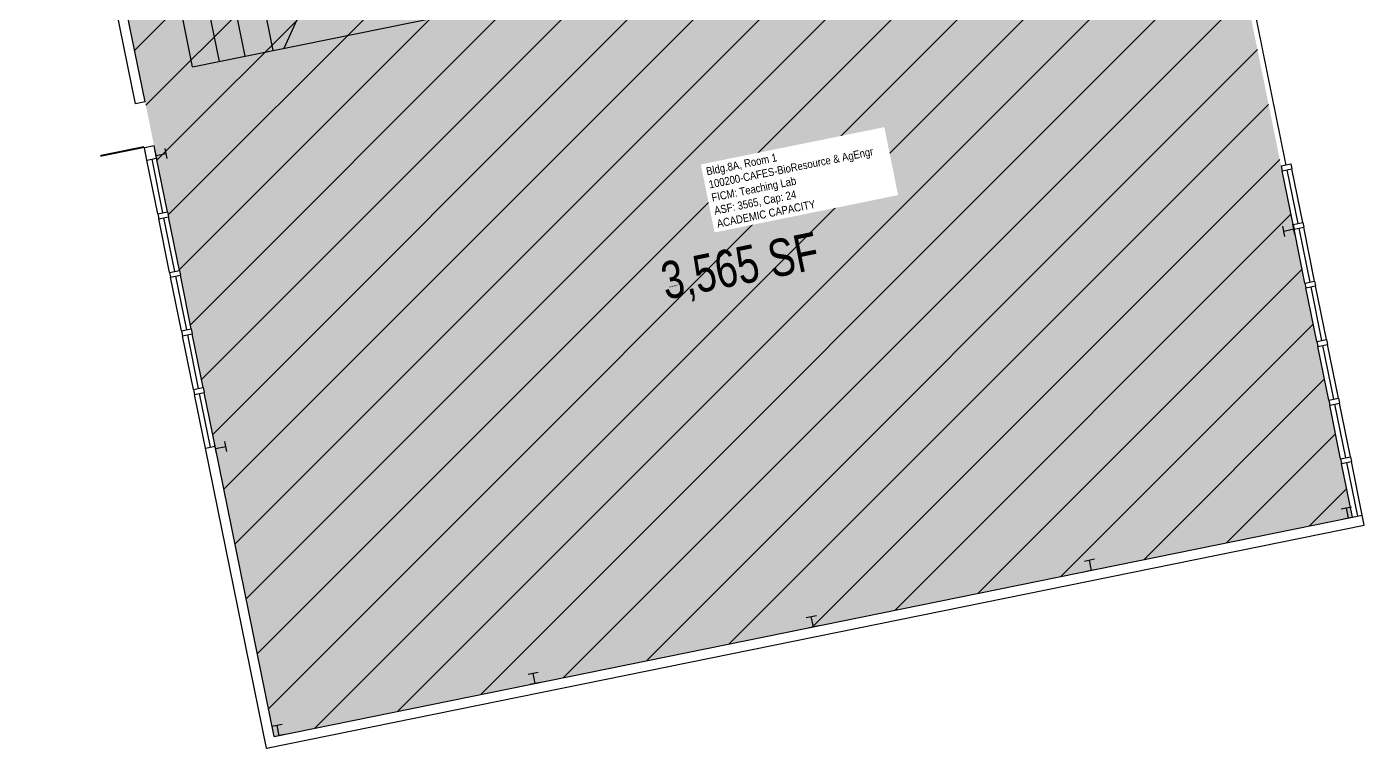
# Model space of a CAD drawing. Header units: inches. Extents: x 69207497 to 69209546, y 27684796 to 27689923.
# Drawn here: x 69208472 to 69209546, y 27684796 to 27685376 of the extents above; entities that cross this region are included whole.
import ezdxf
from ezdxf.enums import TextEntityAlignment as Align

# ---------------------------------------------------------------- set-up
doc = ezdxf.new("R2010")
doc.units = ezdxf.units.IN
doc.header["$MEASUREMENT"] = 0
doc.layers.get('0').update_dxf_attribs({"linetype": 'CONTINUOUS'})
for name, color, linetype in [('A-COLS', 5, 'CONTINUOUS'), ('A-DOOR', 2, 'CONTINUOUS'), ('A-FLOR', 3, 'CONTINUOUS'), ('A-GLAZ', 1, 'CONTINUOUS'), ('A-IDEN-RNUM', 7, 'CONTINUOUS'), ('A-IDEN-SNUM', 4, 'CONTINUOUS'), ('A-IDEN-VNUM', 4, 'CONTINUOUS'), ('A-WALL', 5, 'CONTINUOUS'), ('AREA-TEXT', 3, 'CONTINUOUS'), ('Rooms-Capacity', 4, 'CONTINUOUS'), ('Rooms-Category-Color', 7, 'CONTINUOUS'), ('Rooms-College-Color', 7, 'CONTINUOUS'), ('Rooms-Department-Color', 7, 'CONTINUOUS'), ('Rooms-Division-Color', 7, 'CONTINUOUS'), ('Rooms-Information', 7, 'CONTINUOUS')]:
    doc.layers.add(name, color=color, linetype=linetype)
doc.styles.add('CP_AREA', font='arial.ttf', dxfattribs={"height": 15})
doc.styles.add('CP_ROOMSNUMBER', font='arial.ttf', dxfattribs={"height": 1})
doc.styles.add('CP_ROOMVNUMBER', font='arial.ttf', dxfattribs={"width": 0.85, "height": 0.075})

# ---------------------------------------------------------------- blocks, each defined once
blk = doc.blocks.new('36DOOR')
blk.add_lwpolyline([(-0.75, 0, 1.5, 1.5, 0), (-0.75, 36, 0, 0, 0), (-1.5, 36, 0, 0, 0.4142136), (-36, -1.5, 0, 0, 0.4142136)], format="xyseb")
blk = doc.blocks.new('COL1')
for p, q in [((-0.5, 0.5), (0.5, 0.5)), ((0, 0.5), (0, -0.5)), ((-0.5, -0.5), (0.5, -0.5))]:
    blk.add_line(p, q)

msp = doc.modelspace()

# ---------------------------------------------------------------- hatches: boundary and pattern name
at = {"layer": 'Rooms-Capacity'}
h = msp.add_hatch(dxfattribs=at)
h.set_pattern_fill('ANSI31', color=256, scale=300, style=0)
h.set_pattern_definition([(45, (0, 0), (-26.516504294, 26.516504294), [])])
h.paths.add_polyline_path([(69208552.5, 27685386), (69208670.4, 27684805.9), (69209536.7, 27684982), (69209423.5, 27685538.6), (69209015.9, 27685455.7), (69209011.1, 27685479.2)])
at = {"layer": 'Rooms-Category-Color', "true_color": 0xe3f498}
msp.add_hatch(color=61, dxfattribs=at).paths.add_polyline_path([(69208552.5, 27685386), (69208670.4, 27684805.9), (69209536.7, 27684982), (69209423.5, 27685538.6), (69209015.9, 27685455.7), (69209011.1, 27685479.2)])
at = {"layer": 'Rooms-College-Color', "true_color": 0xe3c5e1}
msp.add_hatch(color=254, dxfattribs=at).paths.add_polyline_path([(69208552.5, 27685386), (69208670.4, 27684805.9), (69209536.7, 27684982), (69209423.5, 27685538.6), (69209015.9, 27685455.7), (69209011.1, 27685479.2)])
at = {"layer": 'Rooms-Department-Color', "true_color": 0xe3c5e1}
msp.add_hatch(color=254, dxfattribs=at).paths.add_polyline_path([(69208552.5, 27685386), (69208670.4, 27684805.9), (69209536.7, 27684982), (69209423.5, 27685538.6), (69209015.9, 27685455.7), (69209011.1, 27685479.2)])
at = {"layer": 'Rooms-Division-Color', "true_color": 0xe3c5e1}
msp.add_hatch(color=254, dxfattribs=at).paths.add_polyline_path([(69208552.5, 27685386), (69208670.4, 27684805.9), (69209536.7, 27684982), (69209423.5, 27685538.6), (69209015.9, 27685455.7), (69209011.1, 27685479.2)])

# ---------------------------------------------------------------- linework, layer by layer
at = {"layer": 'A-DOOR', "linetype": 'Continuous', "ltscale": 6, "const_width": 1}
msp.add_lwpolyline([(69209446.6, 27685445.3), (69209483.2, 27685265)], dxfattribs=at)
at = {"layer": 'A-FLOR'}
for p, q in [((69208678.5, 27685358.6), (69208705, 27685417)), ((69208669.7, 27685356.8), (69208659.3, 27685407.7)), ((69208605, 27685343.6), (69208594.6, 27685394.6)), ((69208626.5, 27685348), (69208616.2, 27685399)), ((69208647.1, 27685352.2), (69208636.8, 27685403.1))]:
    msp.add_line(p, q, dxfattribs=at)
msp.add_lwpolyline([(69208605, 27685343.6), (69208801.9, 27685383.7), (69208791.6, 27685434.6)], dxfattribs=at)
at = {"layer": 'A-GLAZ'}
for points in [[(69208576.9, 27685225.7), (69208568.1, 27685268.8)], [(69208572.1, 27685269.6), (69208580.8, 27685226.5)], [(69208584.8, 27685227.3), (69208576, 27685270.4)], [(69209488.9, 27685217.2), (69209480.1, 27685260.3)], [(69209484, 27685261.1), (69209492.8, 27685218)], [(69209496.7, 27685218.8), (69209488, 27685261.9)], [(69208581.6, 27685222.5), (69208590.4, 27685179.4)], [(69208594.3, 27685180.2), (69208585.5, 27685223.3)], [(69208586.5, 27685178.6), (69208577.7, 27685221.7)], [(69209498.4, 27685170.1), (69209489.7, 27685213.3)], [(69209493.6, 27685214.1), (69209502.4, 27685170.9)], [(69209506.3, 27685171.7), (69209497.5, 27685214.9)], [(69208596, 27685131.6), (69208587.3, 27685174.7)], [(69208591.2, 27685175.5), (69208600, 27685132.4)], [(69208603.9, 27685133.2), (69208595.1, 27685176.3)], [(69209508, 27685123.1), (69209499.2, 27685166.2)], [(69209503.2, 27685167), (69209511.9, 27685123.9)], [(69209515.8, 27685124.7), (69209507.1, 27685167.8)], [(69208605.6, 27685084.6), (69208596.8, 27685127.7)], [(69208600.8, 27685128.5), (69208609.5, 27685085.3)], [(69208613.4, 27685086.1), (69208604.7, 27685129.3)], [(69209517.6, 27685076.1), (69209508.8, 27685119.2)], [(69209512.7, 27685120), (69209521.5, 27685076.9)], [(69209525.4, 27685077.7), (69209516.6, 27685120.8)], [(69208615.2, 27685037.5), (69208606.4, 27685080.6)], [(69208610.3, 27685081.4), (69208619.1, 27685038.3)], [(69208623, 27685039.1), (69208614.2, 27685082.2)], [(69209527.1, 27685029), (69209518.4, 27685072.1)], [(69209522.3, 27685072.9), (69209531.1, 27685029.8)], [(69209535, 27685030.6), (69209526.2, 27685073.7)], [(69209536.7, 27684982), (69209527.9, 27685025.1)], [(69209531.9, 27685025.9), (69209540.6, 27684982.8)], [(69209544.5, 27684983.6), (69209535.8, 27685026.7)]]:
    msp.add_lwpolyline(points, dxfattribs=at)
at = {"layer": 'A-WALL'}
for p, q in [((69208566.8, 27685315.5), (69208559, 27685313.9)), ((69208574, 27685280.2), (69208566.2, 27685278.6)), ((69209479.3, 27685264.2), (69209487.2, 27685265.8)), ((69208664.2, 27684796.4), (69208665.2, 27684796.6)), ((69208664.2, 27684796.4), (69208665.2, 27684796.6))]:
    msp.add_line(p, q, dxfattribs=at)
for points in [[(69208559, 27685313.9), (69208471.7, 27685743.1)], [(69208566.8, 27685315.5), (69208552.5, 27685386)], [(69208568.1, 27685268.8), (69208566.2, 27685278.6)], [(69208576, 27685270.4), (69208574, 27685280.2)], [(69208568.1, 27685268.8), (69208576, 27685270.4)], [(69209487.2, 27685265.8), (69209488, 27685261.9)], [(69209479.3, 27685264.2), (69209480.1, 27685260.3)], [(69209480.1, 27685260.3), (69209488, 27685261.9)], [(69208576.9, 27685225.7), (69208584.8, 27685227.3)], [(69208576.9, 27685225.7), (69208577.7, 27685221.7)], [(69208577.7, 27685221.7), (69208585.5, 27685223.3)], [(69208584.8, 27685227.3), (69208585.5, 27685223.3)], [(69209488.9, 27685217.2), (69209496.7, 27685218.8)], [(69209488.9, 27685217.2), (69209489.7, 27685213.3)], [(69209489.7, 27685213.3), (69209497.5, 27685214.9)], [(69209496.7, 27685218.8), (69209497.5, 27685214.9)], [(69208586.5, 27685178.6), (69208594.3, 27685180.2)], [(69208594.3, 27685180.2), (69208595.1, 27685176.3)], [(69208586.5, 27685178.6), (69208587.3, 27685174.7)], [(69208587.3, 27685174.7), (69208595.1, 27685176.3)], [(69209498.4, 27685170.1), (69209506.3, 27685171.7)], [(69209498.4, 27685170.1), (69209499.2, 27685166.2)], [(69209506.3, 27685171.7), (69209507.1, 27685167.8)], [(69209499.2, 27685166.2), (69209507.1, 27685167.8)], [(69208596, 27685131.6), (69208603.9, 27685133.2)], [(69208596, 27685131.6), (69208596.8, 27685127.7)], [(69208596.8, 27685127.7), (69208604.7, 27685129.3)], [(69208603.9, 27685133.2), (69208604.7, 27685129.3)], [(69209508, 27685123.1), (69209515.8, 27685124.7)], [(69209508, 27685123.1), (69209508.8, 27685119.2)], [(69209508.8, 27685119.2), (69209516.6, 27685120.8)], [(69209515.8, 27685124.7), (69209516.6, 27685120.8)], [(69208605.6, 27685084.6), (69208613.4, 27685086.1)], [(69208605.6, 27685084.6), (69208606.4, 27685080.6)], [(69208613.4, 27685086.1), (69208614.2, 27685082.2)], [(69208606.4, 27685080.6), (69208614.2, 27685082.2)], [(69209517.6, 27685076.1), (69209525.4, 27685077.7)], [(69209517.6, 27685076.1), (69209518.4, 27685072.1)], [(69209518.4, 27685072.1), (69209526.2, 27685073.7)], [(69209525.4, 27685077.7), (69209526.2, 27685073.7)], [(69208615.2, 27685037.5), (69208623, 27685039.1)], [(69208664.2, 27684796.4), (69208615.2, 27685037.5)], [(69208670.4, 27684805.9), (69208623, 27685039.1)], [(69209527.1, 27685029), (69209535, 27685030.6)], [(69209527.1, 27685029), (69209527.9, 27685025.1)], [(69209535, 27685030.6), (69209535.8, 27685026.7)], [(69209527.9, 27685025.1), (69209535.8, 27685026.7)], [(69208664.2, 27684796.4), (69209546.1, 27684975.7)], [(69208670.4, 27684805.9), (69209536.7, 27684982)], [(69209536.7, 27684982), (69209544.5, 27684983.6)], [(69209546.1, 27684975.7), (69209544.5, 27684983.6)]]:
    msp.add_lwpolyline(points, dxfattribs=at)

# ---------------------------------------------------------------- block references
at = {"layer": 'A-COLS'}
for p, xscale, yscale, zscale, rotation in [((69208579.7, 27685273.2), 8.294400000013411, 8.294400000013411, 8.294400000013411, 101.4914985359502), ((69209485.6, 27685212.4), -8.294400000013411, 8.294399998124335, 8.294399999999769, 281.4914985359502), ((69208627.5, 27685038), 8.294400000013411, 8.294400000013411, 8.294400000013411, 101.4914985359502), ((69209532.6, 27684985.2), 8.294400002807379, 8.294400002807379, 8.294400002807379, 191.4914985359502), ((69209326.2, 27684943.3), 8.294400002807379, 8.294400002807379, 8.294400002807379, 191.4914985359502), ((69209102.8, 27684897.9), 8.294400002807379, 8.294400002807379, 8.294400002807379, 191.4914985359502), ((69208879.3, 27684852.4), 8.294400002807379, 8.294400002807379, 8.294400002807379, 191.4914985359502), ((69208673.6, 27684810.6), 8.294400002807379, 8.294400002807379, 8.294400002807379, 191.4914985359502)]:
    msp.add_blockref('COL1', p, dxfattribs=dict(at, xscale=xscale, yscale=yscale, zscale=zscale, rotation=rotation))
at = {"layer": 'A-DOOR', "xscale": -1, "rotation": 101.4914985359503}
msp.add_blockref('36DOOR', (69208566.2, 27685278.6), dxfattribs=at)

# ---------------------------------------------------------------- texts
at = {"layer": 'A-IDEN-RNUM', "style": 'CP_ROOMSNUMBER', "width": 0.85}
msp.add_text('0001-00', height=1, rotation=11.4915, dxfattribs=at).set_placement((69208988, 27685166.4))
at = {"layer": 'A-IDEN-SNUM', "style": 'CP_ROOMSNUMBER', "width": 0.85}
msp.add_text('008A000100', height=1, rotation=11.4915, dxfattribs=at).set_placement((69208988, 27685166.4))
at = {"layer": 'A-IDEN-VNUM', "style": 'CP_ROOMVNUMBER', "width": 0.85}
msp.add_text('1', height=45, rotation=11.4915, dxfattribs=at).set_placement((69209026.8, 27685214.4))
at = {"layer": 'AREA-TEXT', "style": 'CP_AREA', "width": 0.75}
msp.add_text('3,565 SF', height=30, rotation=11.4915, dxfattribs=at).set_placement((69209044.6, 27685184), align=Align.MIDDLE_CENTER)

# ---------------------------------------------------------------- next in the draw order: texts
at = {"layer": 'Rooms-Information', "insert": (69209026.8, 27685214.4), "char_height": 6.4286, "width": 144, "attachment_point": 7, "rotation": 11.4915, "style": 'CP_ROOMVNUMBER', "bg_fill": 3, "box_fill_scale": 1.5, "bg_fill_color": 256, "bg_fill_true_color": 13158600, "bg_fill_transparency": 0}
msp.add_mtext('Bldg.8A, Room 1^M^J100200-CAFES-BioResource & AgEngr^M^JFICM: Teaching Lab^M^JASF: 3565, Cap: 24^M^JACADEMIC CAPACITY', dxfattribs=at)

doc.saveas('drawing.dxf')
